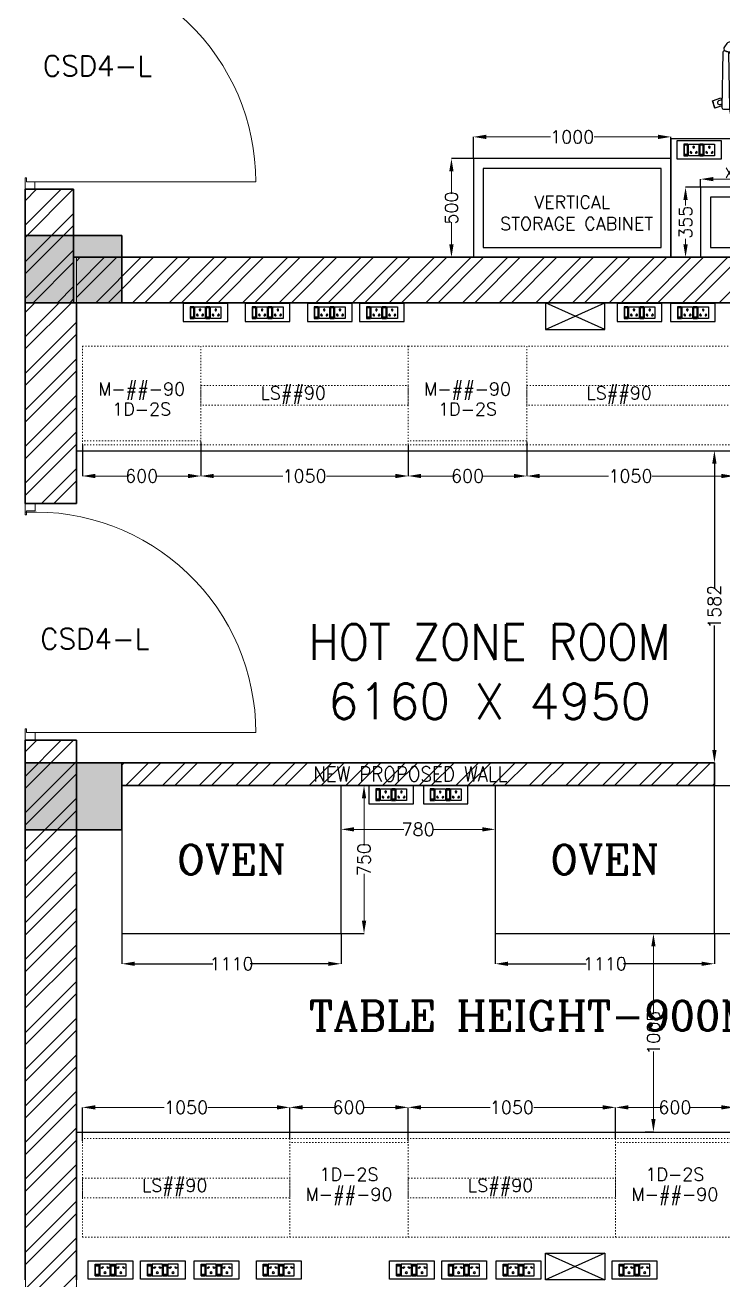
# Model space of a CAD drawing. Extents: x -52083 to 49512, y -145230 to 20224.
# Drawn here: x -30738 to -27205, y -8243 to -1885 of the extents above; entities that cross this region are included whole.
import ezdxf
from ezdxf.enums import TextEntityAlignment as Align

# ---------------------------------------------------------------- set-up
doc = ezdxf.new("R2010")
doc.units = 0
doc.header["$LTSCALE"] = 0.5
doc.header["$MEASUREMENT"] = 0
doc.header["$PDMODE"] = 32
doc.linetypes.add('ACAD_ISO03W100', pattern=[30, 12, -18])
for name, color, linetype, lineweight in [('1200x2100 Door', 5, 'Continuous', 5), ('COL', 1, 'Continuous', 35), ('DIM', 3, 'Continuous', 5), ('Furniture', 30, 'Continuous', 13), ('Hatch-1', 8, 'Continuous', 5), ('New Wall', 5, 'Continuous', 35), ('Sa-Block Text', 7, 'Continuous', 18), ('wall-1', 7, 'Continuous', 35)]:
    doc.layers.add(name, color=color, linetype=linetype, lineweight=lineweight)
for name, color, linetype in [('Godrej chairs', 22, 'Continuous'), ('Godrej Furniture', 21, 'Continuous'), ('PDF_Text', 5, 'Continuous'), ('SA-6MRP', 1, 'Continuous'), ('SA-6MUP', 223, 'Continuous'), ('SA-FUR', 3, 'Continuous')]:
    doc.layers.add(name, color=color, linetype=linetype)
doc.styles.add('PDF Arial', font='arial.ttf')
doc.styles.add('RomanS', font='romans.shx')
doc.styles.get("Standard").update_dxf_attribs({"font": 'romans.shx'})
doc.dimstyles.new('Sa-dim', dxfattribs={"dimtxt": 65, "dimasz": 65, "dimexe": 0, "dimexo": 0, "dimtad": 0, "dimdec": 0, "dimdsep": 46, "dimtxsty": 'Standard', "dimcen": 0, "dimclrd": 256, "dimclre": 7, "dimclrt": 1, "dimadec": 0, "dimazin": 0, "dimtfac": 1, "dimtdec": 0, "dimtmove": 0, "dimatfit": 3, "dimfxl": 1, "dimlwd": -1, "dimarcsym": 0})
pattern_1 = [(45, (5394.74, 2e-13), (-92.80777, 92.80777), []), (45, (5456.61, 2e-13), (-92.80777, 92.80777), [])]

# ---------------------------------------------------------------- blocks, each defined once
blk = doc.blocks.new('SD 1200x2100')
at = {"layer": '1200x2100 Door'}
for p, q in [((289771.1, 46661.9), (289771.1, 46711.8)), ((289771.1, 46711.8), (289829.5, 46711.8)), ((289771.1, 46661.9), (289771.1, 46711.8)), ((289809.4, 46661.9), (289809.4, 46705.1)), ((289809.4, 46705.1), (289829.5, 46705.1)), ((289829.5, 46705.1), (289829.5, 46711.8)), ((290971.1, 46711.8), (290912.7, 46711.8)), ((290912.7, 46705.1), (290912.7, 46711.8)), ((290932.8, 46705.1), (290912.7, 46705.1)), ((290932.8, 46661.9), (290932.8, 46705.1)), ((290971.1, 46661.9), (290971.1, 46711.8)), ((289771.1, 46661.9), (289809.4, 46661.9)), ((290971.1, 46661.9), (290932.8, 46661.9)), ((290932.8, 46661.9), (290932.8, 45543.9))]:
    blk.add_line(p, q, dxfattribs=at)
blk.add_arc((290932.8, 46661.9), 1118, 177.44259, 270, dxfattribs=at)
blk = doc.blocks.new('*U128')
at = {"color": 30}
for points in [[(-1000, -500), (0, -500), (0, 0), (-1000, 0)], [(-950, -450), (-50, -450), (-50, -50), (-950, -50)]]:
    blk.add_lwpolyline(points, close=True, dxfattribs=at)
blk = doc.blocks.new('*D483')
at = {"layer": 'Defpoints', "color": 0, "transparency": 16777216}
for p in [(-28467.5, -2451.1), (-28467.5, -2561.3), (-27467.5, -2561.3)]:
    blk.add_point(p, dxfattribs=at)
at = {"layer": 'DIM', "color": 7, "lineweight": -2, "transparency": 16777216}
for p, q in [((-28467.5, -2561.3), (-28467.5, -2451.1)), ((-27467.5, -2561.3), (-27467.5, -2451.1))]:
    blk.add_line(p, q, dxfattribs=at)
at = {"layer": 'DIM', "transparency": 16777216}
for p, q in [((-28402.5, -2451.1), (-28078, -2451.1)), ((-27532.5, -2451.1), (-27857, -2451.1))]:
    blk.add_line(p, q, dxfattribs=at)
for points in [[(-28402.5, -2440.2), (-28402.5, -2461.9), (-28467.5, -2451.1)], [(-27532.5, -2440.2), (-27532.5, -2461.9), (-27467.5, -2451.1)]]:
    blk.add_solid(points, dxfattribs=at)
at = {"layer": 'DIM', "color": 1, "transparency": 16777216, "insert": (-27967.5, -2451.1), "char_height": 65, "attachment_point": 5}
blk.add_mtext('1000', dxfattribs=at)
blk = doc.blocks.new('Taskchair')
at = {"layer": 'Godrej chairs', "color": 7, "ltscale": 10}
for p, q in [((-214.6, 220.3), (-214.6, 220.3)), ((-282.4, -81.2), (-266.1, -76)), ((-276.2, -100.3), (-266.5, -97.1)), ((282.4, -81.2), (266.1, -76)), ((276.2, -100.3), (266.5, -97.1)), ((-10, -293.7), (-10, -221.3)), ((10, -293.7), (10, -221.3))]:
    blk.add_line(p, q, dxfattribs=at)
for points in [[(221.5, 169, 0.261227), (235.8, 165.9, 0.000719), (251.5, 171, 0.414214), (254.3, 192), (241.7, 208.3, 0.143437), (234.9, 213.3, 0.174712), (-234.9, 213.3, 0.143437), (-241.7, 208.3), (-254.3, 192, 0.414214), (-251.5, 171, 0.000719), (-235.8, 165.9, 0.261227), (-221.5, 169, -0.182992), (-195, 179.1), (-209.5, 191.6, -0.217315), (-214.6, 202.9), (-214.6, 220.3)], [(-174.5, 274.2, 0.030798), (-206.8, 250.7)], [(206.8, 250.7, 0.030798), (174.5, 274.2)], [(-179.9, 230.6), (-180.7, 231.7, -1), (-164.5, 243.5), (-159, 235.9)], [(179.9, 230.6), (180.7, 231.7, 1), (164.5, 243.5), (159, 235.9)], [(214.6, 220.3), (214.6, 220.3), (214.6, 202.9, -0.217315), (209.5, 191.6), (195, 179.1, -0.161268), (218.9, 171.1), (218.9, 171.1)], [(-231.1, 156.3, -0.28884), (-195, 179.1, -0.051282), (195, 179.1, -0.28884), (231.1, 156.3)], [(196.9, 179, 0.051149), (-195, 179.1)], [(227, -116.4), (226.8, -124.1, -0.405093), (126.8, -220.9), (-126.8, -220.9, -0.405093), (-226.8, -124.1), (-227, -116.4)]]:
    blk.add_lwpolyline(points, format="xyb", dxfattribs=at)
for points in [[(-190.2, 227.7), (-207.2, 251.2), (-174.8, 274.7), (-148.4, 238.3)], [(148.4, 238.3), (174.8, 274.7), (207.2, 251.2), (190.2, 227.7)], [(-241.7, 208.3), (-241.7, 208.3)], [(-234.9, 213.3), (-234.9, 213.3)], [(164.5, 243.5), (164.5, 243.5)], [(180.7, 231.7), (180.7, 231.7)], [(214.6, 220.3), (214.6, 220.3)], [(214.6, 220.3), (214.6, 220.3)], [(214.6, 220.3), (214.6, 220.3)], [(241.7, 208.3), (241.7, 208.3)], [(-218.9, 171.1), (-218.9, 171.1)], [(-218.9, 171.1), (-218.9, 171.1)], [(-195, 179.1), (-195, 179.1)], [(195, 179.1), (195, 179.1)], [(218.9, 171.1), (218.9, 171.1)], [(218.9, 171.1), (218.9, 171.1)], [(218.9, 171.1), (218.9, 171.1)], [(-266.6, -107.7), (-302.9, -119.5), (-315.3, -81.4), (-272.5, -67.5), (-269.4, -77)], [(269.4, -77), (272.5, -67.5), (315.3, -81.4), (302.9, -119.5), (266.6, -107.7)], [(10, -280), (20, -280), (20, -325), (-20, -325), (-20, -280), (-10, -280)]]:
    blk.add_lwpolyline(points, dxfattribs=at)
for points in [[(-259.3, -124.1), (-234.5, -124.1, 0.423389), (-227, -116.3), (-231.1, 159.2, 0.318217), (-236.4, 166.1), (-252.5, 171.2, 0.507849), (-262.2, 164), (-266.8, -116.6, 0.413746)], [(259.3, -124.1), (234.5, -124.1, -0.423389), (227, -116.3), (231.1, 159.2, -0.318217), (236.4, 166.1), (252.5, 171.2, -0.507849), (262.2, 164), (266.8, -116.6, -0.413746)]]:
    blk.add_lwpolyline(points, format="xyb", close=True, dxfattribs=at)
for centre, radius, start, end in [((0, 0), 325, 194.47188, 201.52812), ((-279.3, -90.7), 10, 108, 288), ((279.3, -90.7), 10, 252, 72), ((0, 0), 325, 338.47188, 345.52812), ((0, -293.7), 10, 180, 0), ((0, 0), 325, 266.47188, 273.52812)]:
    blk.add_arc(centre, radius, start, end, dxfattribs=at)
at = {"layer": 'PDF_Text', "insert": (0, 0), "char_height": 65, "width": 310.353, "attachment_point": 5}
blk.add_mtext('{\\C1;TASK CHAIR}', dxfattribs=at)
blk = doc.blocks.new('A$C3AAB5AD5')
at = {"layer": 'Godrej Furniture', "color": 1, "ltscale": 10}
blk.add_lwpolyline([(0, 535.2), (1050, 535.2), (1050, 1135.2), (0, 1135.2)], close=True, dxfattribs=at)
at = {"layer": 'Godrej Furniture', "color": 7, "rotation": 180}
blk.add_blockref('Taskchair', (525, 260.2), dxfattribs=at)
at = {"color": 7, "lineweight": 0, "ltscale": 500, "insert": (520.1, 665.3), "char_height": 50, "attachment_point": 5}
blk.add_mtext_dynamic_manual_height_columns('WKS - 1050 X 600', width=575.671, gutter_width=1, heights=[0], dxfattribs=at)
blk = doc.blocks.new('*U123')
at = {"color": 30}
for points in [[(-750, -355), (0, -355), (0, 0), (-750, 0)], [(-700, -305), (-50, -305), (-50, -50), (-700, -50)]]:
    blk.add_lwpolyline(points, close=True, dxfattribs=at)
blk = doc.blocks.new('*D484')
at = {"layer": 'Defpoints', "color": 0, "transparency": 16777216}
for p in [(-27317.5, -2706.3), (-27393.6, -3061.3), (-27317.5, -3061.3)]:
    blk.add_point(p, dxfattribs=at)
at = {"layer": 'DIM', "color": 7, "lineweight": -2, "transparency": 16777216}
for p, q in [((-27317.5, -2706.3), (-27393.6, -2706.3)), ((-27317.5, -3061.3), (-27393.6, -3061.3))]:
    blk.add_line(p, q, dxfattribs=at)
at = {"layer": 'DIM', "transparency": 16777216}
for p, q in [((-27393.6, -2771.3), (-27393.6, -2799.6)), ((-27393.6, -2996.3), (-27393.6, -2968))]:
    blk.add_line(p, q, dxfattribs=at)
for points in [[(-27404.5, -2771.3), (-27382.8, -2771.3), (-27393.6, -2706.3)], [(-27404.5, -2996.3), (-27382.8, -2996.3), (-27393.6, -3061.3)]]:
    blk.add_solid(points, dxfattribs=at)
at = {"layer": 'DIM', "color": 1, "transparency": 16777216, "insert": (-27393.6, -2883.8), "char_height": 65, "attachment_point": 5, "rotation": 90}
blk.add_mtext('355', dxfattribs=at)
blk = doc.blocks.new('*D485')
at = {"layer": 'Defpoints', "color": 0, "transparency": 16777216}
for p in [(-26567.5, -2665.1), (-27317.5, -2706.3), (-26567.5, -2706.3)]:
    blk.add_point(p, dxfattribs=at)
at = {"layer": 'DIM', "color": 7, "lineweight": -2, "transparency": 16777216}
for p, q in [((-27317.5, -2706.3), (-27317.5, -2665.1)), ((-26567.5, -2706.3), (-26567.5, -2665.1))]:
    blk.add_line(p, q, dxfattribs=at)
at = {"layer": 'DIM', "transparency": 16777216}
for p, q in [((-27252.5, -2665.1), (-27026.7, -2665.1)), ((-26632.5, -2665.1), (-26858.3, -2665.1))]:
    blk.add_line(p, q, dxfattribs=at)
for points in [[(-27252.5, -2654.2), (-27252.5, -2675.9), (-27317.5, -2665.1)], [(-26632.5, -2654.2), (-26632.5, -2675.9), (-26567.5, -2665.1)]]:
    blk.add_solid(points, dxfattribs=at)
at = {"layer": 'DIM', "color": 1, "transparency": 16777216, "insert": (-26942.5, -2665.1), "char_height": 65, "attachment_point": 5}
blk.add_mtext('750', dxfattribs=at)
blk = doc.blocks.new('*D563')
at = {"layer": 'Defpoints', "color": 0, "transparency": 16777216}
for p in [(-30247.5, -6488.3), (-29137.5, -6488.3), (-29137.5, -6641.3)]:
    blk.add_point(p, dxfattribs=at)
at = {"layer": 'SA-6MUP', "color": 7, "lineweight": -2, "transparency": 16777216}
for p, q in [((-30247.5, -6488.3), (-30247.5, -6641.3)), ((-29137.5, -6488.3), (-29137.5, -6641.3))]:
    blk.add_line(p, q, dxfattribs=at)
at = {"layer": 'SA-6MUP', "transparency": 16777216}
for p, q in [((-30182.5, -6641.3), (-29787, -6641.3)), ((-29202.5, -6641.3), (-29598, -6641.3))]:
    blk.add_line(p, q, dxfattribs=at)
for points in [[(-30182.5, -6630.5), (-30182.5, -6652.2), (-30247.5, -6641.3)], [(-29202.5, -6630.5), (-29202.5, -6652.2), (-29137.5, -6641.3)]]:
    blk.add_solid(points, dxfattribs=at)
at = {"layer": 'SA-6MUP', "color": 1, "transparency": 16777216, "insert": (-29692.5, -6641.3), "char_height": 65, "attachment_point": 5}
blk.add_mtext('1110', dxfattribs=at)
blk = doc.blocks.new('*D599')
at = {"layer": 'Defpoints', "color": 0, "transparency": 16777216}
for p in [(-29137.5, -5738.3), (-29137.5, -6488.3), (-29021.5, -6488.3)]:
    blk.add_point(p, dxfattribs=at)
at = {"layer": 'Furniture', "color": 7, "lineweight": -2, "transparency": 16777216}
for p, q in [((-29137.5, -5738.3), (-29021.5, -5738.3)), ((-29137.5, -6488.3), (-29021.5, -6488.3))]:
    blk.add_line(p, q, dxfattribs=at)
at = {"layer": 'Furniture', "transparency": 16777216}
for p, q in [((-29021.5, -5803.3), (-29021.5, -6041.2)), ((-29021.5, -6423.3), (-29021.5, -6185.3))]:
    blk.add_line(p, q, dxfattribs=at)
for points in [[(-29032.3, -5803.3), (-29010.6, -5803.3), (-29021.5, -5738.3)], [(-29032.3, -6423.3), (-29010.6, -6423.3), (-29021.5, -6488.3)]]:
    blk.add_solid(points, dxfattribs=at)
at = {"layer": 'Furniture', "color": 1, "transparency": 16777216, "insert": (-29021.5, -6113.3), "char_height": 65, "attachment_point": 5, "rotation": 90}
blk.add_mtext('750', dxfattribs=at)
blk = doc.blocks.new('*D600')
at = {"layer": 'Defpoints', "color": 0, "transparency": 16777216}
for p in [(-28357.5, -6488.3), (-27247.5, -6488.3), (-27247.5, -6641.3)]:
    blk.add_point(p, dxfattribs=at)
at = {"layer": 'SA-6MUP', "color": 7, "lineweight": -2, "transparency": 16777216}
for p, q in [((-28357.5, -6488.3), (-28357.5, -6641.3)), ((-27247.5, -6488.3), (-27247.5, -6641.3))]:
    blk.add_line(p, q, dxfattribs=at)
at = {"layer": 'SA-6MUP', "transparency": 16777216}
for p, q in [((-28292.5, -6641.3), (-27897, -6641.3)), ((-27312.5, -6641.3), (-27708, -6641.3))]:
    blk.add_line(p, q, dxfattribs=at)
for points in [[(-28292.5, -6630.5), (-28292.5, -6652.2), (-28357.5, -6641.3)], [(-27312.5, -6630.5), (-27312.5, -6652.2), (-27247.5, -6641.3)]]:
    blk.add_solid(points, dxfattribs=at)
at = {"layer": 'SA-6MUP', "color": 1, "transparency": 16777216, "insert": (-27802.5, -6641.3), "char_height": 65, "attachment_point": 5}
blk.add_mtext('1110', dxfattribs=at)
blk = doc.blocks.new('*D601')
at = {"layer": 'Defpoints', "color": 0, "transparency": 16777216}
for p in [(-27247.5, -5738.3), (-27247.5, -6488.3), (-27131.5, -6488.3)]:
    blk.add_point(p, dxfattribs=at)
at = {"layer": 'Furniture', "color": 7, "lineweight": -2, "transparency": 16777216}
for p, q in [((-27247.5, -5738.3), (-27131.5, -5738.3)), ((-27247.5, -6488.3), (-27131.5, -6488.3))]:
    blk.add_line(p, q, dxfattribs=at)
at = {"layer": 'Furniture', "transparency": 16777216}
for p, q in [((-27131.5, -5803.3), (-27131.5, -6041.2)), ((-27131.5, -6423.3), (-27131.5, -6185.3))]:
    blk.add_line(p, q, dxfattribs=at)
for points in [[(-27142.3, -5803.3), (-27120.6, -5803.3), (-27131.5, -5738.3)], [(-27142.3, -6423.3), (-27120.6, -6423.3), (-27131.5, -6488.3)]]:
    blk.add_solid(points, dxfattribs=at)
at = {"layer": 'Furniture', "color": 1, "transparency": 16777216, "insert": (-27131.5, -6113.3), "char_height": 65, "attachment_point": 5, "rotation": 90}
blk.add_mtext('750', dxfattribs=at)
blk = doc.blocks.new('*D602')
at = {"layer": 'Defpoints', "color": 0, "transparency": 16777216}
for p in [(-29137.5, -5960.2), (-28357.5, -5960.2), (-28357.5, -5960.2)]:
    blk.add_point(p, dxfattribs=at)
at = {"layer": 'Furniture', "transparency": 16777216}
for p, q in [((-29072.5, -5960.2), (-28819.6, -5960.2)), ((-28422.5, -5960.2), (-28675.5, -5960.2))]:
    blk.add_line(p, q, dxfattribs=at)
for points in [[(-29072.5, -5949.4), (-29072.5, -5971), (-29137.5, -5960.2)], [(-28422.5, -5949.4), (-28422.5, -5971), (-28357.5, -5960.2)]]:
    blk.add_solid(points, dxfattribs=at)
at = {"layer": 'Furniture', "color": 1, "transparency": 16777216, "insert": (-28747.5, -5960.2), "char_height": 65, "attachment_point": 5}
blk.add_mtext('780', dxfattribs=at)
blk = doc.blocks.new('A$Ca55ee631')
at = {"layer": 'SA-FUR', "color": 1}
for p, q in [((0, 0), (135, 300)), ((0, 300), (135, 0))]:
    blk.add_line(p, q, dxfattribs=at)
blk.add_lwpolyline([(0, 0), (135, 0), (135, 300), (0, 300)], close=True, dxfattribs=at)
blk = doc.blocks.new('*U605')
at = {"ltscale": 300}
for p, q in [((-78.1, 29.8), (-78.1, -29.8)), ((-78.1, 29.8), (-78.1, -29.8)), ((-57.3, 29.8), (-78.1, 29.8)), ((-78.1, 29.8), (-57.3, 29.8)), ((-76.3, 23.3), (-76.3, -23.3)), ((-59.1, 23.3), (-76.3, 23.3)), ((-59.1, -23.3), (-59.1, 23.3)), ((-57.3, -29.8), (-57.3, 29.8)), ((-53.9, 29.8), (-1.7, 29.8)), ((-53.9, -29.8), (-53.9, 29.8)), ((-1.7, 29.8), (-1.7, -29.8)), ((1.7, 29.8), (1.7, -29.8)), ((1.7, 29.8), (1.7, -29.8)), ((22.5, 29.8), (1.7, 29.8)), ((1.7, 29.8), (22.5, 29.8)), ((3.5, 23.3), (3.5, -23.3)), ((20.7, 23.3), (3.5, 23.3)), ((20.7, -23.3), (20.7, 23.3)), ((22.5, -29.8), (22.5, 29.8)), ((25.9, -29.8), (25.9, 29.8)), ((25.9, 29.8), (78.1, 29.8)), ((78.1, 29.8), (78.1, -29.8)), ((-78.1, -29.8), (-57.3, -29.8)), ((-76.3, -21.2), (-59.1, -21.2)), ((-76.3, -23.3), (-59.1, -23.3)), ((-1.7, -29.8), (-53.9, -29.8)), ((1.7, -29.8), (22.5, -29.8)), ((3.5, -21.2), (20.7, -21.2)), ((3.5, -23.3), (20.7, -23.3)), ((78.1, -29.8), (25.9, -29.8))]:
    blk.add_line(p, q, dxfattribs=at)
blk.add_lwpolyline([(-113, -46), (113, -46), (113, 46), (-113, 46)], close=True, dxfattribs=at)
for centre, radius, start, end in [((-27.8, 14.7), 4.06, 307.15837, 232.84163), ((-27.8, 10.6), 2.59, 161.40312, 18.59688), ((52, 14.7), 4.06, 307.15837, 232.84163), ((52, 10.6), 2.59, 161.40312, 18.59688), ((-42.7, -11.6), 3.5, 5.26891, 272.51003), ((-39.9, -14), 2.82, 202.68381, 75.09514), ((-15.7, -14), 2.82, 104.90486, 337.31619), ((-12.9, -11.6), 3.5, 267.48997, 174.73109), ((37.1, -11.6), 3.5, 5.26891, 272.51003), ((39.9, -14), 2.82, 202.68381, 75.09514), ((64.1, -14), 2.82, 104.90486, 337.31619), ((66.9, -11.6), 3.5, 267.48997, 174.73109)]:
    blk.add_arc(centre, radius, start, end, dxfattribs=at)
at = {"layer": 'Sa-Block Text', "flags": 1}
for tag, p in [('PROJECTNAME', (102.4, 776)), ('FLOOR', (102.4, 686.5)), ('LABNAME', (102.4, 577)), ('ITEMNO:', (102.4, 479.7))]:
    blk.add_attdef(tag, text='', height=65, dxfattribs=at).set_placement(p, align=Align.MIDDLE_CENTER)
at = {"layer": 'Sa-Block Text'}
blk.add_attdef('CATALOGUE', text='', height=65, dxfattribs=at).set_placement((102.4, 360.5), align=Align.MIDDLE_CENTER)
blk = doc.blocks.new('*U604')
for p, q in [((-78.1, 29.8), (-78.1, -29.8)), ((-78.1, 29.8), (-78.1, -29.8)), ((-57.3, 29.8), (-78.1, 29.8)), ((-78.1, 29.8), (-57.3, 29.8)), ((-76.3, 23.3), (-76.3, -23.3)), ((-59.1, 23.3), (-76.3, 23.3)), ((-59.1, -23.3), (-59.1, 23.3)), ((-57.3, -29.8), (-57.3, 29.8)), ((-53.9, 29.8), (-1.7, 29.8)), ((-53.9, -29.8), (-53.9, 29.8)), ((-1.7, 29.8), (-1.7, -29.8)), ((1.7, 29.8), (1.7, -29.8)), ((1.7, 29.8), (1.7, -29.8)), ((22.5, 29.8), (1.7, 29.8)), ((1.7, 29.8), (22.5, 29.8)), ((3.5, 23.3), (3.5, -23.3)), ((20.7, 23.3), (3.5, 23.3)), ((20.7, -23.3), (20.7, 23.3)), ((22.5, -29.8), (22.5, 29.8)), ((25.9, -29.8), (25.9, 29.8)), ((25.9, 29.8), (78.1, 29.8)), ((78.1, 29.8), (78.1, -29.8)), ((-78.1, -29.8), (-57.3, -29.8)), ((-76.3, -21.2), (-59.1, -21.2)), ((-76.3, -23.3), (-59.1, -23.3)), ((-1.7, -29.8), (-53.9, -29.8)), ((1.7, -29.8), (22.5, -29.8)), ((3.5, -21.2), (20.7, -21.2)), ((3.5, -23.3), (20.7, -23.3)), ((78.1, -29.8), (25.9, -29.8))]:
    blk.add_line(p, q)
blk.add_lwpolyline([(-113, -46), (113, -46), (113, 46), (-113, 46)], close=True)
for centre, radius, start, end in [((-27.8, 14.7), 4.06, 307.15837, 232.84163), ((-27.8, 10.6), 2.59, 161.40312, 18.59688), ((52, 14.7), 4.06, 307.15837, 232.84163), ((52, 10.6), 2.59, 161.40312, 18.59688), ((-42.7, -11.6), 3.5, 5.26891, 272.51003), ((-39.9, -14), 2.82, 202.68381, 75.09514), ((-15.7, -14), 2.82, 104.90486, 337.31619), ((-12.9, -11.6), 3.5, 267.48997, 174.73109), ((37.1, -11.6), 3.5, 5.26891, 272.51003), ((39.9, -14), 2.82, 202.68381, 75.09514), ((64.1, -14), 2.82, 104.90486, 337.31619), ((66.9, -11.6), 3.5, 267.48997, 174.73109)]:
    blk.add_arc(centre, radius, start, end)
at = {"layer": 'Sa-Block Text', "flags": 1}
for tag, p in [('PROJECTNAME', (14.8, 619.1)), ('FLOOR', (14.8, 529.6)), ('LABNAME', (14.8, 420.1)), ('ITEMNO:', (14.8, 322.8))]:
    blk.add_attdef(tag, text='', height=65, dxfattribs=at).set_placement(p, align=Align.MIDDLE_CENTER)
at = {"layer": 'Sa-Block Text'}
blk.add_attdef('CATALOGUE', text='', height=65, dxfattribs=at).set_placement((14.8, 173.9), align=Align.MIDDLE_CENTER)
blk = doc.blocks.new('*D632')
at = {"layer": 'Defpoints', "color": 0, "transparency": 16777216}
for p in [(-27597.4, -6488.3), (-27556.2, -6488.3), (-27597.4, -7493.3)]:
    blk.add_point(p, dxfattribs=at)
at = {"layer": 'Furniture', "color": 7, "lineweight": -2, "transparency": 16777216}
for p, q in [((-27597.4, -6488.3), (-27556.2, -6488.3)), ((-27597.4, -7493.3), (-27556.2, -7493.3))]:
    blk.add_line(p, q, dxfattribs=at)
at = {"layer": 'Furniture', "transparency": 16777216}
for p, q in [((-27556.2, -6553.3), (-27556.2, -6895.9)), ((-27556.2, -7428.3), (-27556.2, -7085.6))]:
    blk.add_line(p, q, dxfattribs=at)
for points in [[(-27567, -6553.3), (-27545.4, -6553.3), (-27556.2, -6488.3)], [(-27567, -7428.3), (-27545.4, -7428.3), (-27556.2, -7493.3)]]:
    blk.add_solid(points, dxfattribs=at)
at = {"layer": 'Furniture', "color": 1, "transparency": 16777216, "insert": (-27556.2, -6990.8), "char_height": 65, "attachment_point": 5, "rotation": 90}
blk.add_mtext('1005', dxfattribs=at)
blk = doc.blocks.new('*D647')
at = {"transparency": 16777216}
for p, q in [((-27247.5, -4106.4), (-27247.5, -4738.1)), ((-27247.5, -5558.3), (-27247.5, -4926.6))]:
    blk.add_line(p, q, dxfattribs=at)
for points in [[(-27258.3, -4106.4), (-27236.7, -4106.4), (-27247.5, -4041.4)], [(-27258.3, -5558.3), (-27236.7, -5558.3), (-27247.5, -5623.3)]]:
    blk.add_solid(points, dxfattribs=at)
at = {"layer": 'Defpoints', "color": 0, "transparency": 16777216}
for p in [(-27247.5, -4041.4), (-27247.5, -4041.4), (-27247.5, -5623.3)]:
    blk.add_point(p, dxfattribs=at)
at = {"color": 1, "transparency": 16777216, "insert": (-27247.5, -4832.3), "char_height": 65, "attachment_point": 5, "rotation": 89.99979}
blk.add_mtext('1582', dxfattribs=at)
blk = doc.blocks.new('*U603')
at = {"layer": 'SA-FUR', "color": 230, "linetype": 'ACAD_ISO03W100', "lineweight": 13}
blk.add_line((600, 20), (0, 20), dxfattribs=at)
blk.add_lwpolyline([(0, 500), (600, 500), (600, 0), (0, 0)], close=True, dxfattribs=at)
at = {"layer": 'SA-FUR', "color": 7}
for tag, p in [('TAG', (300, 250)), ('TAG-2', (300, 148.4))]:
    blk.add_attdef(tag, text='', height=65, dxfattribs=at).set_placement(p, align=Align.CENTER)
blk = doc.blocks.new('*D649')
at = {"layer": 'Defpoints', "color": 0, "transparency": 16777216}
for p in [(-30447.5, -4011.4), (-29847.5, -4011.4), (-29847.5, -4169.6)]:
    blk.add_point(p, dxfattribs=at)
at = {"layer": 'DIM', "color": 7, "lineweight": -2, "transparency": 16777216}
for p, q in [((-30447.5, -4011.4), (-30447.5, -4169.6)), ((-29847.5, -4011.4), (-29847.5, -4169.6))]:
    blk.add_line(p, q, dxfattribs=at)
at = {"layer": 'DIM', "transparency": 16777216}
for p, q in [((-30382.5, -4169.6), (-30220, -4169.6)), ((-29912.5, -4169.6), (-30075, -4169.6))]:
    blk.add_line(p, q, dxfattribs=at)
for points in [[(-30382.5, -4158.7), (-30382.5, -4180.4), (-30447.5, -4169.6)], [(-29912.5, -4158.7), (-29912.5, -4180.4), (-29847.5, -4169.6)]]:
    blk.add_solid(points, dxfattribs=at)
at = {"layer": 'DIM', "color": 1, "transparency": 16777216, "insert": (-30147.5, -4169.6), "char_height": 65, "attachment_point": 5}
blk.add_mtext('600', dxfattribs=at)
blk = doc.blocks.new('*D652')
at = {"layer": 'Defpoints', "color": 0, "transparency": 16777216}
for p in [(-28797.7, -7369), (-29397.7, -7527.1), (-28797.7, -7527.1)]:
    blk.add_point(p, dxfattribs=at)
at = {"layer": 'DIM', "color": 7, "lineweight": -2, "transparency": 16777216}
for p, q in [((-29397.7, -7527.1), (-29397.7, -7369)), ((-28797.7, -7527.1), (-28797.7, -7369))]:
    blk.add_line(p, q, dxfattribs=at)
at = {"layer": 'DIM', "transparency": 16777216}
for p, q in [((-29332.7, -7369), (-29170.2, -7369)), ((-28862.7, -7369), (-29025.2, -7369))]:
    blk.add_line(p, q, dxfattribs=at)
for points in [[(-29332.7, -7358.1), (-29332.7, -7379.8), (-29397.7, -7369)], [(-28862.7, -7358.1), (-28862.7, -7379.8), (-28797.7, -7369)]]:
    blk.add_solid(points, dxfattribs=at)
at = {"layer": 'DIM', "color": 1, "transparency": 16777216, "insert": (-29097.7, -7369), "char_height": 65, "attachment_point": 5}
blk.add_mtext('600', dxfattribs=at)
blk = doc.blocks.new('*D651')
at = {"layer": 'Defpoints', "color": 0, "transparency": 16777216}
for p in [(-29397.7, -7369), (-29397.7, -7497.1), (-30447.7, -7539.1)]:
    blk.add_point(p, dxfattribs=at)
at = {"layer": 'DIM', "color": 7, "lineweight": -2, "transparency": 16777216}
for p, q in [((-30447.7, -7539.1), (-30447.7, -7369)), ((-29397.7, -7497.1), (-29397.7, -7369))]:
    blk.add_line(p, q, dxfattribs=at)
at = {"layer": 'DIM', "transparency": 16777216}
for p, q in [((-30382.7, -7369), (-30033.3, -7369)), ((-29462.7, -7369), (-29812.2, -7369))]:
    blk.add_line(p, q, dxfattribs=at)
for points in [[(-30382.7, -7358.1), (-30382.7, -7379.8), (-30447.7, -7369)], [(-29462.7, -7358.1), (-29462.7, -7379.8), (-29397.7, -7369)]]:
    blk.add_solid(points, dxfattribs=at)
at = {"layer": 'DIM', "color": 1, "transparency": 16777216, "insert": (-29922.7, -7369), "char_height": 65, "attachment_point": 5}
blk.add_mtext('1050', dxfattribs=at)
blk = doc.blocks.new('WT-1050')
at = {"layer": 'SA-FUR', "color": 230, "linetype": 'ACAD_ISO03W100', "lineweight": 13}
for points in [[(-1050, 0), (0, 0), (0, 500), (-1050, 500)], [(-1050, 300), (0, 300), (0, 200), (-1050, 200)]]:
    blk.add_lwpolyline(points, close=True, dxfattribs=at)
blk = doc.blocks.new('*D658')
at = {"layer": 'Defpoints', "color": 0, "transparency": 16777216}
for p in [(-27147.7, -7369), (-27747.7, -7527.1), (-27147.7, -7527.1)]:
    blk.add_point(p, dxfattribs=at)
at = {"layer": 'DIM', "color": 7, "lineweight": -2, "transparency": 16777216}
for p, q in [((-27747.7, -7527.1), (-27747.7, -7369)), ((-27147.7, -7527.1), (-27147.7, -7369))]:
    blk.add_line(p, q, dxfattribs=at)
at = {"layer": 'DIM', "transparency": 16777216}
for p, q in [((-27682.7, -7369), (-27520.2, -7369)), ((-27212.7, -7369), (-27375.2, -7369))]:
    blk.add_line(p, q, dxfattribs=at)
for points in [[(-27682.7, -7358.1), (-27682.7, -7379.8), (-27747.7, -7369)], [(-27212.7, -7358.1), (-27212.7, -7379.8), (-27147.7, -7369)]]:
    blk.add_solid(points, dxfattribs=at)
at = {"layer": 'DIM', "color": 1, "transparency": 16777216, "insert": (-27447.7, -7369), "char_height": 65, "attachment_point": 5}
blk.add_mtext('600', dxfattribs=at)
blk = doc.blocks.new('*D659')
at = {"layer": 'Defpoints', "color": 0, "transparency": 16777216}
for p in [(-27747.7, -7369), (-27747.7, -7497.1), (-28797.7, -7539.1)]:
    blk.add_point(p, dxfattribs=at)
at = {"layer": 'DIM', "color": 7, "lineweight": -2, "transparency": 16777216}
for p, q in [((-28797.7, -7539.1), (-28797.7, -7369)), ((-27747.7, -7497.1), (-27747.7, -7369))]:
    blk.add_line(p, q, dxfattribs=at)
at = {"layer": 'DIM', "transparency": 16777216}
for p, q in [((-28732.7, -7369), (-28383.3, -7369)), ((-27812.7, -7369), (-28162.2, -7369))]:
    blk.add_line(p, q, dxfattribs=at)
for points in [[(-28732.7, -7358.1), (-28732.7, -7379.8), (-28797.7, -7369)], [(-27812.7, -7358.1), (-27812.7, -7379.8), (-27747.7, -7369)]]:
    blk.add_solid(points, dxfattribs=at)
at = {"layer": 'DIM', "color": 1, "transparency": 16777216, "insert": (-28272.7, -7369), "char_height": 65, "attachment_point": 5}
blk.add_mtext('1050', dxfattribs=at)
blk = doc.blocks.new('*D662')
at = {"layer": 'Defpoints', "color": 0, "transparency": 16777216}
for p in [(-29847.5, -3999.4), (-28797.5, -4041.4), (-28797.5, -4169.6)]:
    blk.add_point(p, dxfattribs=at)
at = {"layer": 'DIM', "color": 7, "lineweight": -2, "transparency": 16777216}
for p, q in [((-29847.5, -3999.4), (-29847.5, -4169.6)), ((-28797.5, -4041.4), (-28797.5, -4169.6))]:
    blk.add_line(p, q, dxfattribs=at)
at = {"layer": 'DIM', "transparency": 16777216}
for p, q in [((-29782.5, -4169.6), (-29433, -4169.6)), ((-28862.5, -4169.6), (-29212, -4169.6))]:
    blk.add_line(p, q, dxfattribs=at)
for points in [[(-29782.5, -4158.7), (-29782.5, -4180.4), (-29847.5, -4169.6)], [(-28862.5, -4158.7), (-28862.5, -4180.4), (-28797.5, -4169.6)]]:
    blk.add_solid(points, dxfattribs=at)
at = {"layer": 'DIM', "color": 1, "transparency": 16777216, "insert": (-29322.5, -4169.6), "char_height": 65, "attachment_point": 5}
blk.add_mtext('1050', dxfattribs=at)
blk = doc.blocks.new('*D664')
at = {"layer": 'Defpoints', "color": 0, "transparency": 16777216}
for p in [(-28797.5, -4011.4), (-28197.5, -4011.4), (-28197.5, -4169.6)]:
    blk.add_point(p, dxfattribs=at)
at = {"layer": 'DIM', "color": 7, "lineweight": -2, "transparency": 16777216}
for p, q in [((-28797.5, -4011.4), (-28797.5, -4169.6)), ((-28197.5, -4011.4), (-28197.5, -4169.6))]:
    blk.add_line(p, q, dxfattribs=at)
at = {"layer": 'DIM', "transparency": 16777216}
for p, q in [((-28732.5, -4169.6), (-28570, -4169.6)), ((-28262.5, -4169.6), (-28425, -4169.6))]:
    blk.add_line(p, q, dxfattribs=at)
for points in [[(-28732.5, -4158.7), (-28732.5, -4180.4), (-28797.5, -4169.6)], [(-28262.5, -4158.7), (-28262.5, -4180.4), (-28197.5, -4169.6)]]:
    blk.add_solid(points, dxfattribs=at)
at = {"layer": 'DIM', "color": 1, "transparency": 16777216, "insert": (-28497.5, -4169.6), "char_height": 65, "attachment_point": 5}
blk.add_mtext('600', dxfattribs=at)
blk = doc.blocks.new('*D663')
at = {"layer": 'Defpoints', "color": 0, "transparency": 16777216}
for p in [(-28197.5, -3999.4), (-27147.5, -4041.4), (-27147.5, -4169.6)]:
    blk.add_point(p, dxfattribs=at)
at = {"layer": 'DIM', "color": 7, "lineweight": -2, "transparency": 16777216}
for p, q in [((-28197.5, -3999.4), (-28197.5, -4169.6)), ((-27147.5, -4041.4), (-27147.5, -4169.6))]:
    blk.add_line(p, q, dxfattribs=at)
at = {"layer": 'DIM', "transparency": 16777216}
for p, q in [((-28132.5, -4169.6), (-27783, -4169.6)), ((-27212.5, -4169.6), (-27562, -4169.6))]:
    blk.add_line(p, q, dxfattribs=at)
for points in [[(-28132.5, -4158.7), (-28132.5, -4180.4), (-28197.5, -4169.6)], [(-27212.5, -4158.7), (-27212.5, -4180.4), (-27147.5, -4169.6)]]:
    blk.add_solid(points, dxfattribs=at)
at = {"layer": 'DIM', "color": 1, "transparency": 16777216, "insert": (-27672.5, -4169.6), "char_height": 65, "attachment_point": 5}
blk.add_mtext('1050', dxfattribs=at)
blk = doc.blocks.new('*U133')
at = {"ltscale": 300}
for p, q in [((-78.1, 29.8), (-78.1, -29.8)), ((-78.1, 29.8), (-78.1, -29.8)), ((-57.3, 29.8), (-78.1, 29.8)), ((-78.1, 29.8), (-57.3, 29.8)), ((-76.3, 23.3), (-76.3, -23.3)), ((-59.1, 23.3), (-76.3, 23.3)), ((-59.1, -23.3), (-59.1, 23.3)), ((-57.3, -29.8), (-57.3, 29.8)), ((-53.9, 29.8), (-1.7, 29.8)), ((-53.9, -29.8), (-53.9, 29.8)), ((-1.7, 29.8), (-1.7, -29.8)), ((1.7, 29.8), (1.7, -29.8)), ((1.7, 29.8), (1.7, -29.8)), ((22.5, 29.8), (1.7, 29.8)), ((1.7, 29.8), (22.5, 29.8)), ((3.5, 23.3), (3.5, -23.3)), ((20.7, 23.3), (3.5, 23.3)), ((20.7, -23.3), (20.7, 23.3)), ((22.5, -29.8), (22.5, 29.8)), ((25.9, -29.8), (25.9, 29.8)), ((25.9, 29.8), (78.1, 29.8)), ((78.1, 29.8), (78.1, -29.8)), ((-78.1, -29.8), (-57.3, -29.8)), ((-76.3, -21.2), (-59.1, -21.2)), ((-76.3, -23.3), (-59.1, -23.3)), ((-1.7, -29.8), (-53.9, -29.8)), ((1.7, -29.8), (22.5, -29.8)), ((3.5, -21.2), (20.7, -21.2)), ((3.5, -23.3), (20.7, -23.3)), ((78.1, -29.8), (25.9, -29.8))]:
    blk.add_line(p, q, dxfattribs=at)
blk.add_lwpolyline([(-113, -46), (113, -46), (113, 46), (-113, 46)], close=True, dxfattribs=at)
for centre, radius, start, end in [((-27.8, 14.7), 4.06, 307.15837, 232.84163), ((-27.8, 10.6), 2.59, 161.40312, 18.59688), ((52, 14.7), 4.06, 307.15837, 232.84163), ((52, 10.6), 2.59, 161.40312, 18.59688), ((-42.7, -11.6), 3.5, 5.26891, 272.51003), ((-39.9, -14), 2.82, 202.68381, 75.09514), ((-15.7, -14), 2.82, 104.90486, 337.31619), ((-12.9, -11.6), 3.5, 267.48997, 174.73109), ((37.1, -11.6), 3.5, 5.26891, 272.51003), ((39.9, -14), 2.82, 202.68381, 75.09514), ((64.1, -14), 2.82, 104.90486, 337.31619), ((66.9, -11.6), 3.5, 267.48997, 174.73109)]:
    blk.add_arc(centre, radius, start, end, dxfattribs=at)
at = {"layer": 'Sa-Block Text', "flags": 1}
for tag, p in [('PROJECTNAME', (102.4, 776)), ('FLOOR', (102.4, 686.5)), ('LABNAME', (102.4, 577)), ('ITEMNO:', (102.4, 479.7))]:
    blk.add_attdef(tag, text='', height=65, dxfattribs=at).set_placement(p, align=Align.MIDDLE_CENTER)
at = {"layer": 'Sa-Block Text'}
blk.add_attdef('CATALOGUE', text='', height=65, dxfattribs=at).set_placement((102.4, 360.5), align=Align.MIDDLE_CENTER)
blk = doc.blocks.new('*D763')
at = {"layer": 'Defpoints', "color": 0, "transparency": 16777216}
for p in [(-28467.5, -2561.3), (-28579, -3061.3), (-28467.5, -3061.3)]:
    blk.add_point(p, dxfattribs=at)
at = {"layer": 'DIM', "color": 7, "lineweight": -2, "transparency": 16777216}
for p, q in [((-28467.5, -2561.3), (-28579, -2561.3)), ((-28467.5, -3061.3), (-28579, -3061.3))]:
    blk.add_line(p, q, dxfattribs=at)
at = {"layer": 'DIM', "transparency": 16777216}
for p, q in [((-28579, -2626.3), (-28579, -2739)), ((-28579, -2996.3), (-28579, -2883.6))]:
    blk.add_line(p, q, dxfattribs=at)
for points in [[(-28589.9, -2626.3), (-28568.2, -2626.3), (-28579, -2561.3)], [(-28589.9, -2996.3), (-28568.2, -2996.3), (-28579, -3061.3)]]:
    blk.add_solid(points, dxfattribs=at)
at = {"layer": 'DIM', "color": 1, "transparency": 16777216, "insert": (-28579, -2811.3), "char_height": 65, "attachment_point": 5, "rotation": 90}
blk.add_mtext('500', dxfattribs=at)

msp = doc.modelspace()

# ---------------------------------------------------------------- hatches: boundary and pattern name
at = {"layer": 'COL'}
h = msp.add_hatch(color=256, dxfattribs=at)
h.dxf.hatch_style = 1
h.paths.add_polyline_path([(-30247.5, -2951.3), (-30737.5, -2951.3), (-30737.5, -3291.3), (-30247.5, -3291.3)])
h = msp.add_hatch(color=256, dxfattribs=at)
h.dxf.hatch_style = 1
h.paths.add_polyline_path([(-30247.5, -5623.3), (-30737.5, -5623.3), (-30737.5, -5963.3), (-30247.5, -5963.3)])
at = {"layer": 'Hatch-1'}
h = msp.add_hatch(dxfattribs=at)
h.set_pattern_fill('ANSI32,_O', color=256, scale=350)
h.set_pattern_definition([(45, (-126029.9, 2e-13), (-92.80777, 92.80777), []), (45, (-125968.02, 2e-13), (-92.80777, 92.80777), [])])
h.paths.add_polyline_path([(-30492.5, -2716.3), (-30737.5, -2716.3), (-30737.5, -3291.3), (-30492.5, -3291.3)])
h = msp.add_hatch(dxfattribs=at)
h.set_pattern_fill('ANSI32,_O', color=256, scale=350)
h.set_pattern_definition(pattern_1)
h.paths.add_polyline_path([(-24317.5, -3061.3), (-30477.5, -3061.3), (-30477.5, -3291.3), (-24317.5, -3291.3)])
h = msp.add_hatch(dxfattribs=at)
h.set_pattern_fill('ANSI32,_O', color=256, scale=350)
h.set_pattern_definition(pattern_1)
h.paths.add_polyline_path([(-30737.5, -3291.3), (-30477.4, -3291.3), (-30477.4, -4308.2), (-30737.5, -4308.2)])
h = msp.add_hatch(dxfattribs=at)
h.set_pattern_fill('ANSI32,_O', color=256, scale=350)
h.set_pattern_definition(pattern_1)
h.paths.add_polyline_path([(-30736, -5508.3), (-30477.7, -5508.3), (-30477.7, -9148.2), (-30736, -9148.2)])
h = msp.add_hatch(dxfattribs=at)
h.set_pattern_fill('ANSI32,_O', color=256, scale=350)
h.set_pattern_definition(pattern_1)
h.paths.add_polyline_path([(-30247.5, -5623.3), (-27247.5, -5623.3), (-27247.5, -5738.3), (-30247.5, -5738.3)])

# ---------------------------------------------------------------- linework, layer by layer
at = {"color": 4}
for p, q in [((-30477.4, -4041.4, 2637.8), (-25467.5, -4041.4, 2637.8)), ((-25467.4, -7497.1, 2637.8), (-30477.7, -7497.1, 2637.8))]:
    msp.add_line(p, q, dxfattribs=at)
at = {"elevation": 2637.8}
for points in [[(-29137.5, -6488.3), (-29137.5, -5738.3), (-30247.5, -5738.3), (-30247.5, -6488.3)], [(-27247.5, -6488.3), (-27247.5, -5738.3), (-28357.5, -5738.3), (-28357.5, -6488.3)]]:
    msp.add_lwpolyline(points, close=True, dxfattribs=at)
at = {"layer": 'COL', "elevation": 2637.8}
for points in [[(-30247.5, -2951.3), (-30247.5, -3291.3), (-30737.5, -3291.3), (-30737.5, -2951.3)], [(-30247.5, -5623.3), (-30247.5, -5963.3), (-30737.5, -5963.3), (-30737.5, -5623.3)]]:
    msp.add_lwpolyline(points, close=True, dxfattribs=at)
at = {"layer": 'Hatch-1', "color": 5}
for p, q in [((-30247.5, -5623.3, 2637.8), (-27247.5, -5623.3, 2637.8)), ((-27247.5, -5623.3, 2637.8), (-27247.5, -5738.3, 2637.8)), ((-30247.5, -5738.3, 2637.8), (-27247.5, -5738.3, 2637.8))]:
    msp.add_line(p, q, dxfattribs=at)
at = {"layer": 'Hatch-1', "elevation": 2637.8}
for points in [[(-24317.5, -3061.3), (-30477.5, -3061.3), (-30477.5, -3291.3), (-24317.5, -3291.3)], [(-30737.5, -3291.3), (-30477.4, -3291.3), (-30477.4, -4308.2), (-30737.5, -4308.2)], [(-30736, -5508.3), (-30477.7, -5508.3), (-30477.7, -9148.2), (-30736, -9148.2)]]:
    msp.add_lwpolyline(points, close=True, dxfattribs=at)
at = {"layer": 'New Wall', "color": 5, "elevation": 2637.8}
msp.add_lwpolyline([(-30247.5, -5623.3), (-27247.5, -5623.3), (-27247.5, -5738.3), (-30247.5, -5738.3)], close=True, dxfattribs=at)
at = {"layer": 'SA-FUR', "color": 7}
msp.add_line((-30737.5, -3291.3, 2637.8), (-30492.5, -3291.3, 2637.8), dxfattribs=at)
at = {"layer": 'wall-1', "color": 7}
for p, q in [((-30492.3, -3061.3, 2637.8), (-24317.5, -3061.3, 2637.8)), ((-30492.5, -3291.3, 2637.8), (-24317.5, -3291.3, 2637.8)), ((-30736, -4308.3, 2637.8), (-30477.4, -4308.2, 2637.8)), ((-30736, -5508.3, 2637.8), (-30477.2, -5508.2, 2637.8))]:
    msp.add_line(p, q, dxfattribs=at)
at = {"layer": 'wall-1', "color": 7, "elevation": 2637.8}
msp.add_lwpolyline([(-30492.5, -2716.3), (-30737.5, -2716.3), (-30737.5, -3291.3), (-30492.5, -3291.3)], close=True, dxfattribs=at)
for points in [[(-30477.4, -4308.2), (-30477.5, -3291.3), (-30737.5, -3291.3), (-30737.5, -4308.2)], [(-30737.5, -5508.2), (-30737.5, -8243.3)], [(-30476.9, -8243.3), (-30477.2, -5508.2)]]:
    msp.add_lwpolyline(points, dxfattribs=at)

# ---------------------------------------------------------------- block references
at = {"color": 7, "lineweight": 0, "ltscale": 500, "rotation": 180}
msp.add_blockref('A$C3AAB5AD5', (-26417.5, -1926.1, 2637.8), dxfattribs=at)
msp.add_blockref('*U128', (-27467.5, -2561.3, 2637.8))
at = {"rotation": 180}
msp.add_blockref('*U123', (-27317.5, -3061.3, 2637.8), dxfattribs=at)
at = {"layer": '1200x2100 Door', "xscale": -1, "rotation": 90}
for p in [(15974.3, 288254.8, 2637.8), (15974.7, 285462.8, 2637.8)]:
    msp.add_blockref('SD 1200x2100', p, dxfattribs=at)
at = {"layer": 'Hatch-1'}
for p in [(-28797.5, -4011.4, 2637.8), (-27147.5, -4011.4, 2637.8), (-29397.7, -8027.1, 2637.8), (-27747.7, -8027.1, 2637.8)]:
    msp.add_blockref('WT-1050', p, dxfattribs=at)
at = {"layer": 'SA-6MRP', "color": 7}
for name, p in [('*U133', (-27324.7, -2517.1, 2637.8)), ('*U605', (-29824.2, -3341.3, 2637.8)), ('*U605', (-29509.7, -3341.3, 2637.8)), ('*U605', (-29195.3, -3341.3, 2637.8)), ('*U605', (-27356.3, -3341.3, 2637.8)), ('*U605', (-28884.1, -5784.3, 2637.8)), ('*U605', (-28608.1, -5784.3, 2637.8))]:
    msp.add_blockref(name, p, dxfattribs=at)
at = {"layer": 'SA-6MRP', "color": 7, "xscale": -1, "rotation": 180}
for p in [(-30040.4, -8193.3, 2637.8), (-29767.9, -8193.3, 2637.8), (-29453.4, -8193.3, 2637.8), (-28514.9, -8193.3, 2637.8), (-28238.9, -8193.3, 2637.8), (-27652.2, -8193.3, 2637.8)]:
    msp.add_blockref('*U605', p, dxfattribs=at)
at = {"layer": 'SA-6MUP', "color": 7}
for p in [(-28930.9, -3341.3, 2637.8), (-27626.8, -3341.3, 2637.8)]:
    msp.add_blockref('*U604', p, dxfattribs=at)
at = {"layer": 'SA-6MUP', "color": 7, "xscale": -1, "rotation": 180}
for p in [(-30304.8, -8193.3, 2637.8), (-28779.4, -8193.3, 2637.8)]:
    msp.add_blockref('*U604', p, dxfattribs=at)
at = {"layer": 'SA-FUR', "color": 1, "rotation": 90}
msp.add_blockref('A$Ca55ee631', (-27802.4, -3426.3, 2637.8), dxfattribs=at)
at = {"layer": 'SA-FUR'}
for p in [(-30447.5, -4011.4, 2637.8), (-28797.5, -4011.4, 2637.8)]:
    msp.add_blockref('*U603', p, dxfattribs=at).add_auto_attribs({'TAG': 'M-##-90', 'TAG-2': '1D-2S'})
ref = msp.add_blockref('*U603', (-29397.7, -7527.1, 2637.8), dxfattribs=dict(at, xscale=-1, rotation=180))
ref.add_attrib('TAG', 'M-##-90', dxfattribs={"color": 7, "height": 65}).set_placement((-29097.7, -7842.1, 2637.8), align=Align.CENTER)
ref.add_attrib('TAG-2', '1D-2S', dxfattribs={"color": 7, "height": 65}).set_placement((-29097.7, -7740.6, 2637.8), align=Align.CENTER)
ref = msp.add_blockref('*U603', (-27747.7, -7527.1, 2637.8), dxfattribs=dict(at, xscale=-1, rotation=180))
ref.add_attrib('TAG', 'M-##-90', dxfattribs={"color": 7, "height": 65}).set_placement((-27447.7, -7842.1, 2637.8), align=Align.CENTER)
ref.add_attrib('TAG-2', '1D-2S', dxfattribs={"color": 7, "height": 65}).set_placement((-27447.7, -7740.6, 2637.8), align=Align.CENTER)
at = {"layer": 'SA-FUR', "color": 1, "xscale": -1, "rotation": 90}
msp.add_blockref('A$Ca55ee631', (-27802.4, -8108.3, 2637.8), dxfattribs=at)

# ---------------------------------------------------------------- texts
at = {"insert": (-27967.5, -2836.3, 2637.8), "char_height": 65, "width": 949.746, "attachment_point": 5}
msp.add_mtext('VERTICAL\\P STORAGE CABINET', dxfattribs=at)
at = {"layer": '1200x2100 Door', "color": 0, "style": 'RomanS'}
for p in [(-30647.8, -2142.8, 2637.8), (-30661.1, -5046.2, 2637.8)]:
    msp.add_text('CSD4-L', height=103.23, dxfattribs=at).set_placement(p)
at = {"layer": 'PDF_Text'}
for s, insert, char_height, width, attachment_point, style in [('{\\W0.9;HOT ZONE ROOM\\P\\W1;\\C0;6160 X 4950}', (-28385.9, -5160.9, 2637.8), 180, 2461.8, 5, 'RomanS'), ('{\\W0.9;NEW PROPOSED WALL}', (-28787.8, -5679.9, 2637.8), 75, 1787.831, 5, 'RomanS'), ('{\\Fromanc|c0;OVEN}', (-29692.5, -6113.3, 2637.8), 150, 601.5, 5, 'RomanS'), ('{\\Fromanc|c0;OVEN}', (-27802.5, -6113.3, 2637.8), 150, 601.5, 5, 'RomanS'), ('{\\Fromanc|c0;\\C1;TABLE HEIGHT-900MM}', (-29300.1, -6829.9, 2637.8), 150, 2694.357, 1, 'PDF Arial')]:
    msp.add_mtext(s, dxfattribs=dict(at, insert=insert, char_height=char_height, width=width, attachment_point=attachment_point, style=style))
at = {"layer": 'SA-FUR', "color": 7}
for p in [(-29380.1, -3781.4, 2637.8), (-27730.1, -3781.4, 2637.8), (-29980.4, -7797.1, 2637.8), (-28330.4, -7797.1, 2637.8)]:
    msp.add_attdef('LS##90', text='L.S.####-75', height=65, dxfattribs=at).set_placement(p, align=Align.CENTER)

# ---------------------------------------------------------------- dimensions: what is measured, and where the dimension line sits
at = {"color": 4}
dim = msp.add_aligned_dim(p1=(-27247.5, -5623.3, 2637.8), p2=(-27247.5, -4041.4, 2637.8), distance=0, dimstyle='Sa-dim', dxfattribs=at)
dim.commit()
dim.dimension.update_dxf_attribs({"geometry": '*D647', "text_midpoint": (-27247.5, -4832.3, 2637.8)})
at = {"layer": 'DIM'}
dim = msp.add_linear_dim(base=(-28467.5, -2451.1, 2637.8), p1=(-27467.5, -2561.3, 2637.8), p2=(-28467.5, -2561.3, 2637.8), dimstyle='Sa-dim', dxfattribs=at)
dim.commit()
dim.dimension.update_dxf_attribs({"geometry": '*D483', "text_midpoint": (-27967.5, -2451.1, 2637.8)})
dim = msp.add_aligned_dim(p1=(-28467.5, -2561.3, 2637.8), p2=(-28467.5, -3061.3, 2637.8), distance=-111.5, dimstyle='Sa-dim', dxfattribs=at)
dim.commit()
dim.dimension.update_dxf_attribs({"geometry": '*D763', "text_midpoint": (-28579, -2811.3, 2637.8)})
at = {"layer": 'DIM', "color": 7}
dim = msp.add_linear_dim(base=(-26567.5, -2665.1, 2637.8), p1=(-27317.5, -2706.3, 2637.8), p2=(-26567.5, -2706.3, 2637.8), dimstyle='Sa-dim', override={"dimtmove": 0}, dxfattribs=at)
dim.commit()
dim.dimension.update_dxf_attribs({"geometry": '*D485', "text_midpoint": (-26942.5, -2665.1, 2637.8)})
dim = msp.add_linear_dim(base=(-27393.6, -3061.3, 2637.8), p1=(-27317.5, -2706.3, 2637.8), p2=(-27317.5, -3061.3, 2637.8), angle=90, dimstyle='Sa-dim', dxfattribs=at)
dim.commit()
dim.dimension.update_dxf_attribs({"geometry": '*D484', "text_midpoint": (-27393.6, -2883.8, 2637.8)})
at = {"layer": 'DIM', "color": 5}
for base, p1, p2, picture, middle in [((-28797.5, -4169.6, 2637.8), (-29847.5, -3999.4, 2637.8), (-28797.5, -4041.4, 2637.8), '*D662', (-29322.5, -4169.6, 2637.8)), ((-27147.5, -4169.6, 2637.8), (-28197.5, -3999.4, 2637.8), (-27147.5, -4041.4, 2637.8), '*D663', (-27672.5, -4169.6, 2637.8)), ((-29397.7, -7369, 2637.8), (-30447.7, -7539.1, 2637.8), (-29397.7, -7497.1, 2637.8), '*D651', (-29922.7, -7369, 2637.8)), ((-27747.7, -7369, 2637.8), (-28797.7, -7539.1, 2637.8), (-27747.7, -7497.1, 2637.8), '*D659', (-28272.7, -7369, 2637.8))]:
    dim = msp.add_linear_dim(base=base, p1=p1, p2=p2, dimstyle='Sa-dim', override={"dimtmove": 1}, dxfattribs=at)
    dim.commit()
    dim.dimension.update_dxf_attribs({"geometry": picture, "text_midpoint": middle})
for base, p1, p2, picture, middle in [((-29847.5, -4169.6, 2637.8), (-30447.5, -4011.4, 2637.8), (-29847.5, -4011.4, 2637.8), '*D649', (-30147.5, -4169.6, 2637.8)), ((-28197.5, -4169.6, 2637.8), (-28797.5, -4011.4, 2637.8), (-28197.5, -4011.4, 2637.8), '*D664', (-28497.5, -4169.6, 2637.8)), ((-28797.7, -7369, 2637.8), (-29397.7, -7527.1, 2637.8), (-28797.7, -7527.1, 2637.8), '*D652', (-29097.7, -7369, 2637.8)), ((-27147.7, -7369, 2637.8), (-27747.7, -7527.1, 2637.8), (-27147.7, -7527.1, 2637.8), '*D658', (-27447.7, -7369, 2637.8))]:
    dim = msp.add_linear_dim(base=base, p1=p1, p2=p2, dimstyle='Sa-dim', dxfattribs=at)
    dim.commit()
    dim.dimension.update_dxf_attribs({"geometry": picture, "text_midpoint": middle})
at = {"layer": 'Furniture'}
for base, p1, p2, picture, middle in [((-29021.5, -6488.3, 2637.8), (-29137.5, -5738.3, 2637.8), (-29137.5, -6488.3, 2637.8), '*D599', (-29021.5, -6113.3, 2637.8)), ((-27131.5, -6488.3, 2637.8), (-27247.5, -5738.3, 2637.8), (-27247.5, -6488.3, 2637.8), '*D601', (-27131.5, -6113.3, 2637.8))]:
    dim = msp.add_linear_dim(base=base, p1=p1, p2=p2, angle=90, dimstyle='Sa-dim', dxfattribs=at)
    dim.commit()
    dim.dimension.update_dxf_attribs({"geometry": picture, "text_midpoint": middle})
for p1, p2, distance, picture, middle in [((-29137.5, -5960.2, 2637.8), (-28357.5, -5960.2, 2637.8), 0, '*D602', (-28747.5, -5960.2, 2637.8)), ((-27597.4, -7493.3, 2637.8), (-27597.4, -6488.3, 2637.8), -41.2, '*D632', (-27556.2, -6990.8, 2637.8))]:
    dim = msp.add_aligned_dim(p1=p1, p2=p2, distance=distance, dimstyle='Sa-dim', dxfattribs=at)
    dim.commit()
    dim.dimension.update_dxf_attribs({"geometry": picture, "text_midpoint": middle})
at = {"layer": 'SA-6MUP', "color": 7}
for base, p1, p2, picture, middle in [((-29137.5, -6641.3, 2637.8), (-30247.5, -6488.3, 2637.8), (-29137.5, -6488.3, 2637.8), '*D563', (-29692.5, -6641.3, 2637.8)), ((-27247.5, -6641.3, 2637.8), (-28357.5, -6488.3, 2637.8), (-27247.5, -6488.3, 2637.8), '*D600', (-27802.5, -6641.3, 2637.8))]:
    dim = msp.add_linear_dim(base=base, p1=p1, p2=p2, angle=180, dimstyle='Sa-dim', dxfattribs=at)
    dim.commit()
    dim.dimension.update_dxf_attribs({"geometry": picture, "text_midpoint": middle})

doc.saveas('drawing.dxf')
